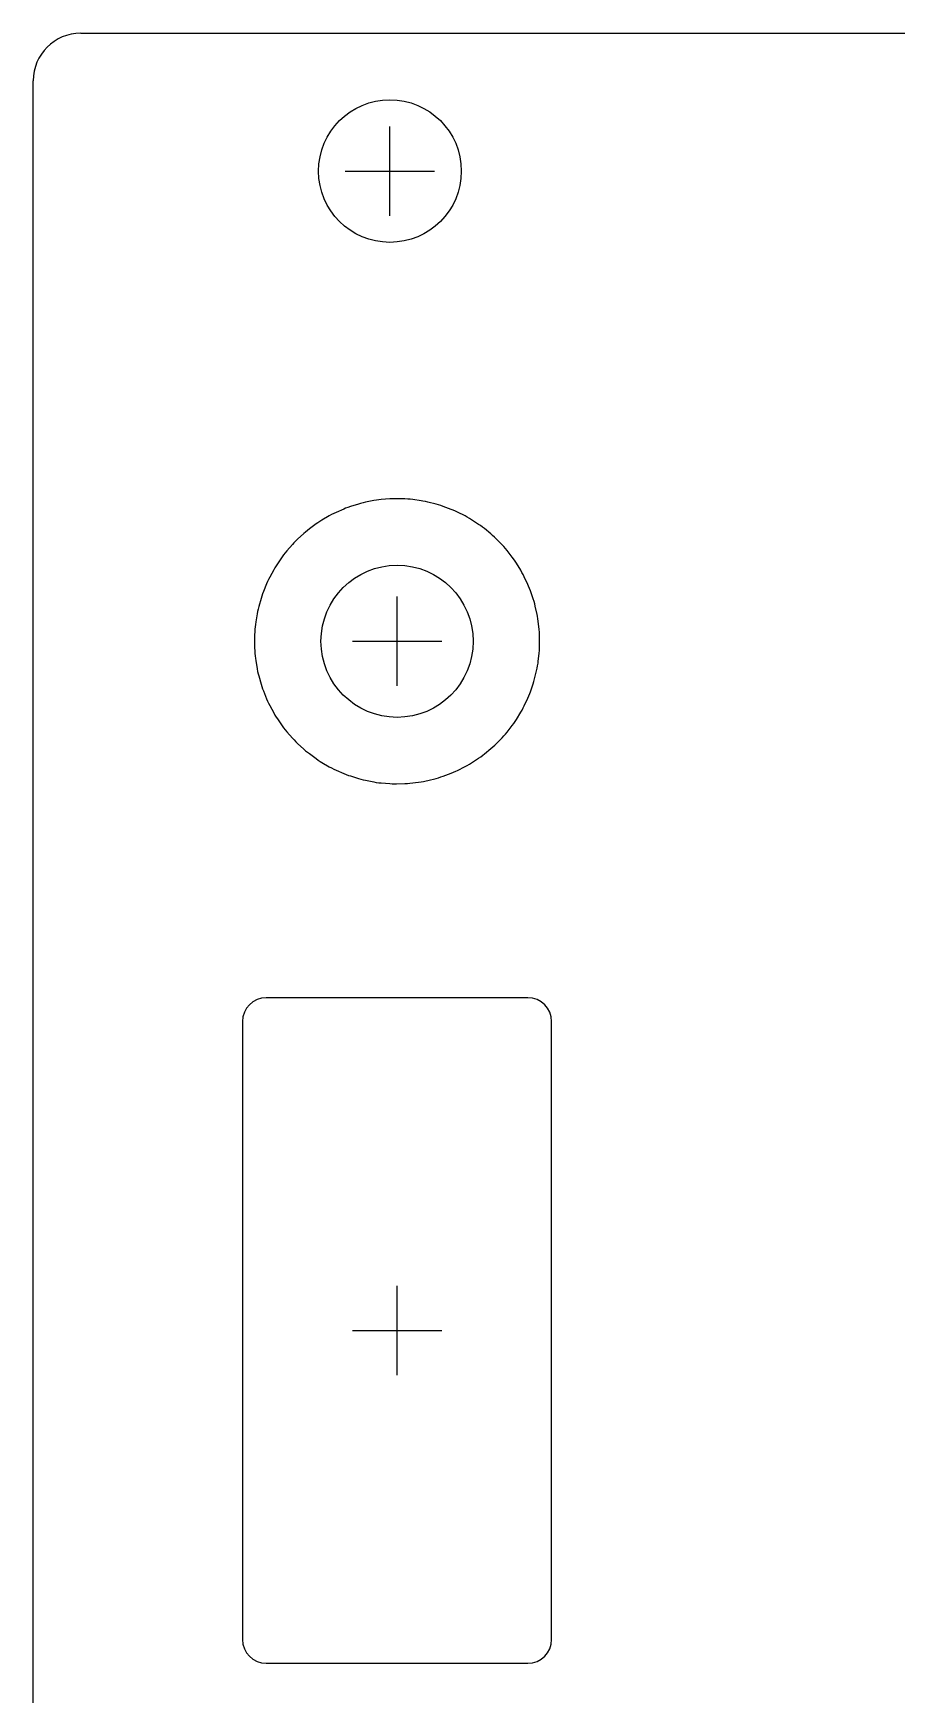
# Model space of a CAD drawing. Header units: millimetres. Extents: x -1 to 101, y -1 to 128.
# Drawn here: x 0 to 18.16, y 93.44 to 128.4 of the extents above; entities that cross this region are included whole.
import ezdxf

# ---------------------------------------------------------------- set-up
doc = ezdxf.new("R2010")
doc.units = ezdxf.units.MM
doc.layers.add('Contour', color=7, linetype='CONTINUOUS')
doc.layers.add('Reference_points', color=1, linetype='CONTINUOUS')

msp = doc.modelspace()

# ---------------------------------------------------------------- linework, layer by layer
at = {"layer": 'Contour', "color": 7, "linetype": 'CONTINUOUS'}
for p, q in [((1, 128.4), (100.26, 128.4)), ((0, 1), (0, 127.4)), ((6.884, 118.507), (6.836, 118.493)), ((6.884, 118.507), (6.836, 118.493)), ((6.935, 118.521), (6.884, 118.507)), ((6.935, 118.521), (6.884, 118.507)), ((6.987, 118.532), (6.935, 118.521)), ((6.987, 118.532), (6.935, 118.521)), ((7.16, 118.566), (6.987, 118.532)), ((7.16, 118.566), (6.987, 118.532)), ((7.214, 118.575), (7.16, 118.566)), ((7.214, 118.575), (7.16, 118.566)), ((7.266, 118.582), (7.214, 118.575)), ((7.266, 118.582), (7.214, 118.575)), ((7.319, 118.588), (7.266, 118.582)), ((7.319, 118.588), (7.266, 118.582)), ((7.495, 118.602), (7.319, 118.588)), ((7.495, 118.602), (7.319, 118.588)), ((7.532, 118.604), (7.495, 118.602)), ((7.532, 118.604), (7.495, 118.602)), ((7.585, 118.606), (7.532, 118.604)), ((7.585, 118.606), (7.532, 118.604)), ((7.638, 118.606), (7.585, 118.606)), ((7.638, 118.606), (7.585, 118.606)), ((7.814, 118.602), (7.638, 118.606)), ((7.814, 118.602), (7.638, 118.606)), ((7.875, 118.599), (7.814, 118.602)), ((7.875, 118.599), (7.814, 118.602)), ((7.927, 118.594), (7.875, 118.599)), ((7.927, 118.594), (7.875, 118.599)), ((7.98, 118.588), (7.927, 118.594)), ((7.98, 118.588), (7.927, 118.594)), ((8.155, 118.563), (7.98, 118.588)), ((8.155, 118.563), (7.98, 118.588)), ((8.195, 118.557), (8.155, 118.563)), ((8.195, 118.557), (8.155, 118.563)), ((8.247, 118.547), (8.195, 118.557)), ((8.247, 118.547), (8.195, 118.557)), ((8.298, 118.535), (8.247, 118.547)), ((8.298, 118.535), (8.247, 118.547)), ((8.469, 118.492), (8.298, 118.535)), ((8.469, 118.492), (8.298, 118.535)), ((6.071, 118.156), (6.026, 118.129)), ((6.071, 118.156), (6.026, 118.129)), ((6.224, 118.245), (6.071, 118.156)), ((6.224, 118.245), (6.071, 118.156)), ((6.274, 118.273), (6.224, 118.245)), ((6.274, 118.273), (6.224, 118.245)), ((6.322, 118.297), (6.274, 118.273)), ((6.322, 118.297), (6.274, 118.273)), ((6.37, 118.319), (6.322, 118.297)), ((6.37, 118.319), (6.322, 118.297)), ((6.531, 118.389), (6.37, 118.319)), ((6.531, 118.389), (6.37, 118.319)), ((6.568, 118.405), (6.531, 118.389)), ((6.568, 118.405), (6.531, 118.389)), ((6.618, 118.423), (6.568, 118.405)), ((6.618, 118.423), (6.568, 118.405)), ((6.668, 118.44), (6.618, 118.423)), ((6.668, 118.44), (6.618, 118.423)), ((6.836, 118.493), (6.668, 118.44)), ((6.836, 118.493), (6.668, 118.44)), ((8.52, 118.478), (8.469, 118.492)), ((8.52, 118.478), (8.469, 118.492)), ((8.571, 118.462), (8.52, 118.478)), ((8.571, 118.462), (8.52, 118.478)), ((8.62, 118.445), (8.571, 118.462)), ((8.62, 118.445), (8.571, 118.462)), ((8.785, 118.383), (8.62, 118.445)), ((8.785, 118.383), (8.62, 118.445)), ((8.826, 118.367), (8.785, 118.383)), ((8.826, 118.367), (8.785, 118.383)), ((8.875, 118.345), (8.826, 118.367)), ((8.875, 118.345), (8.826, 118.367)), ((8.922, 118.323), (8.875, 118.345)), ((8.922, 118.323), (8.875, 118.345)), ((9.079, 118.244), (8.922, 118.323)), ((9.079, 118.244), (8.922, 118.323)), ((9.127, 118.219), (9.079, 118.244)), ((9.127, 118.219), (9.079, 118.244)), ((9.173, 118.192), (9.127, 118.219)), ((9.173, 118.192), (9.127, 118.219)), ((9.217, 118.164), (9.173, 118.192)), ((9.217, 118.164), (9.173, 118.192)), ((9.365, 118.067), (9.217, 118.164)), ((9.365, 118.067), (9.217, 118.164)), ((5.688, 117.875), (5.558, 117.756)), ((5.688, 117.875), (5.558, 117.756)), ((5.723, 117.906), (5.688, 117.875)), ((5.723, 117.906), (5.688, 117.875)), ((5.764, 117.939), (5.723, 117.906)), ((5.764, 117.939), (5.723, 117.906)), ((5.806, 117.971), (5.764, 117.939)), ((5.806, 117.971), (5.764, 117.939)), ((5.948, 118.075), (5.806, 117.971)), ((5.948, 118.075), (5.806, 117.971)), ((5.982, 118.1), (5.948, 118.075)), ((5.982, 118.1), (5.948, 118.075)), ((6.026, 118.129), (5.982, 118.1)), ((6.026, 118.129), (5.982, 118.1)), ((9.404, 118.041), (9.365, 118.067)), ((9.404, 118.041), (9.365, 118.067)), ((9.447, 118.01), (9.404, 118.041)), ((9.447, 118.01), (9.404, 118.041)), ((9.488, 117.977), (9.447, 118.01)), ((9.488, 117.977), (9.447, 118.01)), ((9.624, 117.865), (9.488, 117.977)), ((9.624, 117.865), (9.488, 117.977)), ((9.659, 117.835), (9.624, 117.865)), ((9.659, 117.835), (9.624, 117.865)), ((9.698, 117.799), (9.659, 117.835)), ((9.698, 117.799), (9.659, 117.835)), ((5.298, 117.47), (5.265, 117.428)), ((5.298, 117.47), (5.265, 117.428)), ((5.332, 117.51), (5.298, 117.47)), ((5.332, 117.51), (5.298, 117.47)), ((5.448, 117.643), (5.332, 117.51)), ((5.448, 117.643), (5.332, 117.51)), ((5.482, 117.681), (5.448, 117.643)), ((5.482, 117.681), (5.448, 117.643)), ((5.519, 117.719), (5.482, 117.681)), ((5.519, 117.719), (5.482, 117.681)), ((5.558, 117.756), (5.519, 117.719)), ((5.558, 117.756), (5.519, 117.719)), ((9.736, 117.762), (9.698, 117.799)), ((9.736, 117.762), (9.698, 117.799)), ((9.859, 117.636), (9.736, 117.762)), ((9.859, 117.636), (9.736, 117.762)), ((9.894, 117.598), (9.859, 117.636)), ((9.894, 117.598), (9.859, 117.636)), ((9.929, 117.558), (9.894, 117.598)), ((9.929, 117.558), (9.894, 117.598)), ((9.963, 117.517), (9.929, 117.558)), ((9.963, 117.517), (9.929, 117.558)), ((10.071, 117.378), (9.963, 117.517)), ((10.071, 117.378), (9.963, 117.517)), ((5.056, 117.112), (4.972, 116.957)), ((5.056, 117.112), (4.972, 116.957)), ((5.078, 117.151), (5.056, 117.112)), ((5.078, 117.151), (5.056, 117.112)), ((5.105, 117.196), (5.078, 117.151)), ((5.105, 117.196), (5.078, 117.151)), ((5.135, 117.24), (5.105, 117.196)), ((5.135, 117.24), (5.105, 117.196)), ((5.235, 117.385), (5.135, 117.24)), ((5.235, 117.385), (5.135, 117.24)), ((5.265, 117.428), (5.235, 117.385)), ((5.265, 117.428), (5.235, 117.385)), ((10.1, 117.339), (10.071, 117.378)), ((10.1, 117.339), (10.071, 117.378)), ((10.13, 117.296), (10.1, 117.339)), ((10.13, 117.296), (10.1, 117.339)), ((10.158, 117.251), (10.13, 117.296)), ((10.158, 117.251), (10.13, 117.296)), ((10.25, 117.101), (10.158, 117.251)), ((10.25, 117.101), (10.158, 117.251)), ((4.905, 116.815), (4.839, 116.652)), ((4.905, 116.815), (4.839, 116.652)), ((4.925, 116.862), (4.905, 116.815)), ((4.925, 116.862), (4.905, 116.815)), ((4.948, 116.91), (4.925, 116.862)), ((4.948, 116.91), (4.925, 116.862)), ((4.972, 116.957), (4.948, 116.91)), ((4.972, 116.957), (4.948, 116.91)), ((10.276, 117.057), (10.25, 117.101)), ((10.276, 117.057), (10.25, 117.101)), ((10.301, 117.011), (10.276, 117.057)), ((10.301, 117.011), (10.276, 117.057)), ((10.325, 116.963), (10.301, 117.011)), ((10.325, 116.963), (10.301, 117.011)), ((10.4, 116.803), (10.325, 116.963)), ((10.4, 116.803), (10.325, 116.963)), ((10.416, 116.767), (10.4, 116.803)), ((10.416, 116.767), (10.4, 116.803)), ((10.436, 116.718), (10.416, 116.767)), ((10.436, 116.718), (10.416, 116.767)), ((4.79, 116.507), (4.742, 116.337)), ((4.79, 116.507), (4.742, 116.337)), ((4.803, 116.553), (4.79, 116.507)), ((4.803, 116.553), (4.79, 116.507)), ((4.82, 116.603), (4.803, 116.553)), ((4.82, 116.603), (4.803, 116.553)), ((4.839, 116.652), (4.82, 116.603)), ((4.839, 116.652), (4.82, 116.603)), ((10.455, 116.668), (10.436, 116.718)), ((10.455, 116.668), (10.436, 116.718)), ((10.513, 116.501), (10.455, 116.668)), ((10.513, 116.501), (10.455, 116.668)), ((10.53, 116.446), (10.513, 116.501)), ((10.53, 116.446), (10.513, 116.501)), ((10.545, 116.395), (10.53, 116.446)), ((10.545, 116.395), (10.53, 116.446)), ((4.708, 116.187), (4.679, 116.013)), ((4.708, 116.187), (4.679, 116.013)), ((4.717, 116.235), (4.708, 116.187)), ((4.717, 116.235), (4.708, 116.187)), ((4.728, 116.286), (4.717, 116.235)), ((4.728, 116.286), (4.717, 116.235)), ((4.742, 116.337), (4.728, 116.286)), ((4.742, 116.337), (4.728, 116.286)), ((10.557, 116.344), (10.545, 116.395)), ((10.557, 116.344), (10.545, 116.395)), ((10.595, 116.172), (10.557, 116.344)), ((10.595, 116.172), (10.557, 116.344)), ((10.603, 116.134), (10.595, 116.172)), ((10.603, 116.134), (10.595, 116.172)), ((10.612, 116.081), (10.603, 116.134)), ((10.612, 116.081), (10.603, 116.134)), ((10.619, 116.029), (10.612, 116.081)), ((10.619, 116.029), (10.612, 116.081)), ((4.662, 115.862), (4.652, 115.686)), ((4.662, 115.862), (4.652, 115.686)), ((4.666, 115.908), (4.662, 115.862)), ((4.666, 115.908), (4.662, 115.862)), ((4.671, 115.961), (4.666, 115.908)), ((4.671, 115.961), (4.666, 115.908)), ((4.679, 116.013), (4.671, 115.961)), ((4.679, 116.013), (4.671, 115.961)), ((10.639, 115.854), (10.619, 116.029)), ((10.639, 115.854), (10.619, 116.029)), ((10.644, 115.801), (10.639, 115.854)), ((10.644, 115.801), (10.639, 115.854)), ((10.647, 115.748), (10.644, 115.801)), ((10.647, 115.748), (10.644, 115.801)), ((10.648, 115.695), (10.647, 115.748)), ((10.648, 115.695), (10.647, 115.748)), ((4.652, 115.686), (4.65, 115.634)), ((4.652, 115.686), (4.65, 115.634)), ((4.65, 115.634), (4.65, 115.581)), ((4.65, 115.634), (4.65, 115.581)), ((4.65, 115.581), (4.652, 115.528)), ((4.65, 115.581), (4.652, 115.528)), ((4.652, 115.528), (4.662, 115.352)), ((4.652, 115.528), (4.662, 115.352)), ((10.619, 115.185), (10.639, 115.36)), ((10.619, 115.185), (10.639, 115.36)), ((10.639, 115.36), (10.644, 115.413)), ((10.639, 115.36), (10.644, 115.413)), ((10.644, 115.413), (10.647, 115.466)), ((10.644, 115.413), (10.647, 115.466)), ((10.647, 115.466), (10.648, 115.519)), ((10.647, 115.466), (10.648, 115.519)), ((10.648, 115.519), (10.648, 115.695)), ((10.648, 115.519), (10.648, 115.695)), ((4.662, 115.352), (4.666, 115.299)), ((4.662, 115.352), (4.666, 115.299)), ((4.666, 115.299), (4.672, 115.246)), ((4.666, 115.299), (4.672, 115.246)), ((4.672, 115.246), (4.679, 115.201)), ((4.672, 115.246), (4.679, 115.201)), ((4.679, 115.201), (4.708, 115.027)), ((4.679, 115.201), (4.708, 115.027)), ((4.708, 115.027), (4.718, 114.975)), ((4.708, 115.027), (4.718, 114.975)), ((10.557, 114.87), (10.595, 115.042)), ((10.557, 114.87), (10.595, 115.042)), ((10.595, 115.042), (10.605, 115.094)), ((10.595, 115.042), (10.605, 115.094)), ((10.605, 115.094), (10.614, 115.146)), ((10.605, 115.094), (10.614, 115.146)), ((10.614, 115.146), (10.619, 115.185)), ((10.614, 115.146), (10.619, 115.185)), ((4.718, 114.975), (4.729, 114.923)), ((4.718, 114.975), (4.729, 114.923)), ((4.729, 114.923), (4.742, 114.877)), ((4.729, 114.923), (4.742, 114.877)), ((4.742, 114.877), (4.79, 114.707)), ((4.742, 114.877), (4.79, 114.707)), ((4.79, 114.707), (4.805, 114.656)), ((4.79, 114.707), (4.805, 114.656)), ((10.455, 114.546), (10.513, 114.713)), ((10.455, 114.546), (10.513, 114.713)), ((10.513, 114.713), (10.529, 114.763)), ((10.513, 114.713), (10.529, 114.763)), ((10.529, 114.763), (10.543, 114.814)), ((10.529, 114.763), (10.543, 114.814)), ((10.543, 114.814), (10.557, 114.87)), ((10.543, 114.814), (10.557, 114.87)), ((4.805, 114.656), (4.822, 114.606)), ((4.805, 114.656), (4.822, 114.606)), ((4.822, 114.606), (4.839, 114.562)), ((4.822, 114.606), (4.839, 114.562)), ((4.839, 114.562), (4.905, 114.399)), ((4.839, 114.562), (4.905, 114.399)), ((4.905, 114.399), (4.926, 114.35)), ((4.905, 114.399), (4.926, 114.35)), ((4.926, 114.35), (4.949, 114.302)), ((4.926, 114.35), (4.949, 114.302)), ((10.325, 114.251), (10.4, 114.411)), ((10.325, 114.251), (10.4, 114.411)), ((10.4, 114.411), (10.421, 114.459)), ((10.4, 114.411), (10.421, 114.459)), ((10.421, 114.459), (10.441, 114.508)), ((10.421, 114.459), (10.441, 114.508)), ((10.441, 114.508), (10.455, 114.546)), ((10.441, 114.508), (10.455, 114.546)), ((4.949, 114.302), (4.972, 114.257)), ((4.949, 114.302), (4.972, 114.257)), ((4.972, 114.257), (5.056, 114.102)), ((4.972, 114.257), (5.056, 114.102)), ((5.056, 114.102), (5.082, 114.056)), ((5.056, 114.102), (5.082, 114.056)), ((5.082, 114.056), (5.11, 114.011)), ((5.082, 114.056), (5.11, 114.011)), ((5.11, 114.011), (5.135, 113.974)), ((5.11, 114.011), (5.135, 113.974)), ((5.135, 113.974), (5.235, 113.829)), ((5.135, 113.974), (5.235, 113.829)), ((10.132, 113.922), (10.158, 113.963)), ((10.132, 113.922), (10.158, 113.963)), ((10.158, 113.963), (10.25, 114.113)), ((10.158, 113.963), (10.25, 114.113)), ((10.25, 114.113), (10.277, 114.159)), ((10.25, 114.113), (10.277, 114.159)), ((10.277, 114.159), (10.302, 114.205)), ((10.277, 114.159), (10.302, 114.205)), ((10.302, 114.205), (10.325, 114.251)), ((10.302, 114.205), (10.325, 114.251)), ((5.235, 113.829), (5.265, 113.786)), ((5.235, 113.829), (5.265, 113.786)), ((5.265, 113.786), (5.298, 113.744)), ((5.265, 113.786), (5.298, 113.744)), ((5.298, 113.744), (5.332, 113.704)), ((5.298, 113.744), (5.332, 113.704)), ((5.332, 113.704), (5.448, 113.571)), ((5.332, 113.704), (5.448, 113.571)), ((9.859, 113.578), (9.895, 113.617)), ((9.859, 113.578), (9.895, 113.617)), ((9.895, 113.617), (9.93, 113.656)), ((9.895, 113.617), (9.93, 113.656)), ((9.93, 113.656), (9.963, 113.697)), ((9.93, 113.656), (9.963, 113.697)), ((9.963, 113.697), (10.071, 113.836)), ((9.963, 113.697), (10.071, 113.836)), ((10.071, 113.836), (10.102, 113.878)), ((10.071, 113.836), (10.102, 113.878)), ((10.102, 113.878), (10.132, 113.922)), ((10.102, 113.878), (10.132, 113.922)), ((5.448, 113.571), (5.483, 113.532)), ((5.448, 113.571), (5.483, 113.532)), ((5.483, 113.532), (5.52, 113.494)), ((5.483, 113.532), (5.52, 113.494)), ((5.52, 113.494), (5.558, 113.458)), ((5.52, 113.494), (5.558, 113.458)), ((5.558, 113.458), (5.688, 113.339)), ((5.558, 113.458), (5.688, 113.339)), ((5.688, 113.339), (5.727, 113.304)), ((5.688, 113.339), (5.727, 113.304)), ((5.727, 113.304), (5.768, 113.271)), ((5.727, 113.304), (5.768, 113.271)), ((5.768, 113.271), (5.806, 113.243)), ((5.768, 113.271), (5.806, 113.243)), ((9.488, 113.237), (9.624, 113.349)), ((9.488, 113.237), (9.624, 113.349)), ((9.624, 113.349), (9.664, 113.384)), ((9.624, 113.349), (9.664, 113.384)), ((9.664, 113.384), (9.703, 113.42)), ((9.664, 113.384), (9.703, 113.42)), ((9.703, 113.42), (9.736, 113.452)), ((9.703, 113.42), (9.736, 113.452)), ((9.736, 113.452), (9.859, 113.578)), ((9.736, 113.452), (9.859, 113.578)), ((5.806, 113.243), (5.948, 113.139)), ((5.806, 113.243), (5.948, 113.139)), ((5.948, 113.139), (5.991, 113.108)), ((5.948, 113.139), (5.991, 113.108)), ((5.991, 113.108), (6.035, 113.079)), ((5.991, 113.108), (6.035, 113.079)), ((6.035, 113.079), (6.071, 113.058)), ((6.035, 113.079), (6.071, 113.058)), ((6.071, 113.058), (6.224, 112.969)), ((6.071, 113.058), (6.224, 112.969)), ((6.224, 112.969), (6.27, 112.943)), ((6.224, 112.969), (6.27, 112.943)), ((6.27, 112.943), (6.317, 112.919)), ((6.27, 112.943), (6.317, 112.919)), ((6.317, 112.919), (6.37, 112.895)), ((6.317, 112.919), (6.37, 112.895)), ((8.922, 112.891), (9.079, 112.97)), ((8.922, 112.891), (9.079, 112.97)), ((9.079, 112.97), (9.126, 112.995)), ((9.079, 112.97), (9.126, 112.995)), ((9.126, 112.995), (9.172, 113.021)), ((9.126, 112.995), (9.172, 113.021)), ((9.172, 113.021), (9.217, 113.05)), ((9.172, 113.021), (9.217, 113.05)), ((9.217, 113.05), (9.365, 113.147)), ((9.217, 113.05), (9.365, 113.147)), ((9.365, 113.147), (9.409, 113.177)), ((9.365, 113.147), (9.409, 113.177)), ((9.409, 113.177), (9.452, 113.208)), ((9.409, 113.177), (9.452, 113.208)), ((9.452, 113.208), (9.488, 113.237)), ((9.452, 113.208), (9.488, 113.237)), ((6.37, 112.895), (6.531, 112.825)), ((6.37, 112.895), (6.531, 112.825)), ((6.531, 112.825), (6.58, 112.805)), ((6.531, 112.825), (6.58, 112.805)), ((6.58, 112.805), (6.629, 112.787)), ((6.58, 112.805), (6.629, 112.787)), ((6.629, 112.787), (6.668, 112.774)), ((6.629, 112.787), (6.668, 112.774)), ((6.668, 112.774), (6.836, 112.721)), ((6.668, 112.774), (6.836, 112.721)), ((6.836, 112.721), (6.887, 112.706)), ((6.836, 112.721), (6.887, 112.706)), ((6.887, 112.706), (6.938, 112.693)), ((6.887, 112.706), (6.938, 112.693)), ((6.938, 112.693), (6.987, 112.682)), ((6.938, 112.693), (6.987, 112.682)), ((6.987, 112.682), (7.16, 112.648)), ((6.987, 112.682), (7.16, 112.648)), ((7.16, 112.648), (7.212, 112.639)), ((7.16, 112.648), (7.212, 112.639)), ((7.212, 112.639), (7.265, 112.632)), ((7.212, 112.639), (7.265, 112.632)), ((7.265, 112.632), (7.319, 112.626)), ((7.265, 112.632), (7.319, 112.626)), ((7.319, 112.626), (7.495, 112.612)), ((7.319, 112.626), (7.495, 112.612)), ((7.495, 112.612), (7.548, 112.609)), ((7.495, 112.612), (7.548, 112.609)), ((7.548, 112.609), (7.601, 112.608)), ((7.548, 112.609), (7.601, 112.608)), ((7.601, 112.608), (7.638, 112.608)), ((7.601, 112.608), (7.638, 112.608)), ((7.638, 112.608), (7.814, 112.612)), ((7.638, 112.608), (7.814, 112.612)), ((7.814, 112.612), (7.867, 112.615)), ((7.814, 112.612), (7.867, 112.615)), ((7.867, 112.615), (7.919, 112.619)), ((7.867, 112.615), (7.919, 112.619)), ((7.919, 112.619), (7.98, 112.626)), ((7.919, 112.619), (7.98, 112.626)), ((7.98, 112.626), (8.155, 112.651)), ((7.98, 112.626), (8.155, 112.651)), ((8.155, 112.651), (8.207, 112.66)), ((8.155, 112.651), (8.207, 112.66)), ((8.207, 112.66), (8.259, 112.67)), ((8.207, 112.66), (8.259, 112.67)), ((8.259, 112.67), (8.298, 112.679)), ((8.259, 112.67), (8.298, 112.679)), ((8.298, 112.679), (8.469, 112.722)), ((8.298, 112.679), (8.469, 112.722)), ((8.469, 112.722), (8.52, 112.736)), ((8.469, 112.722), (8.52, 112.736)), ((8.52, 112.736), (8.571, 112.752)), ((8.52, 112.736), (8.571, 112.752)), ((8.571, 112.752), (8.62, 112.769)), ((8.571, 112.752), (8.62, 112.769)), ((8.62, 112.769), (8.785, 112.831)), ((8.62, 112.769), (8.785, 112.831)), ((8.785, 112.831), (8.835, 112.851)), ((8.785, 112.831), (8.835, 112.851)), ((8.835, 112.851), (8.883, 112.872)), ((8.835, 112.851), (8.883, 112.872)), ((8.883, 112.872), (8.922, 112.891)), ((8.883, 112.872), (8.922, 112.891)), ((10.4, 108.107), (4.9, 108.107)), ((4.4, 107.607), (4.4, 94.607)), ((10.9, 94.607), (10.9, 107.607)), ((4.9, 94.107), (10.4, 94.107))]:
    msp.add_line(p, q, dxfattribs=at)
for centre, radius in [((7.5, 125.5), 1.5), ((7.65, 115.607), 1.6), ((7.65, 115.607), 1.6)]:
    msp.add_circle(centre, radius, dxfattribs=at)
for centre, radius, start, end in [((1, 127.4), 1, 90, 180), ((4.9, 107.607), 0.5, 90, 180), ((10.4, 107.607), 0.5, 0, 90), ((4.9, 94.607), 0.5, 180, 270), ((10.4, 94.607), 0.5, 270, 360)]:
    msp.add_arc(centre, radius, start, end, dxfattribs=at)
at = {"layer": 'Reference_points', "color": 1, "linetype": 'CONTINUOUS'}
for p, q in [((7.5, 124.56), (7.5, 126.44)), ((6.56, 125.5), (8.44, 125.5)), ((7.65, 114.667), (7.65, 116.547)), ((6.71, 115.607), (8.59, 115.607)), ((7.65, 100.167), (7.65, 102.047)), ((7.65, 100.167), (7.65, 102.047)), ((6.71, 101.107), (8.59, 101.107)), ((6.71, 101.107), (8.59, 101.107))]:
    msp.add_line(p, q, dxfattribs=at)

doc.saveas('drawing.dxf')
